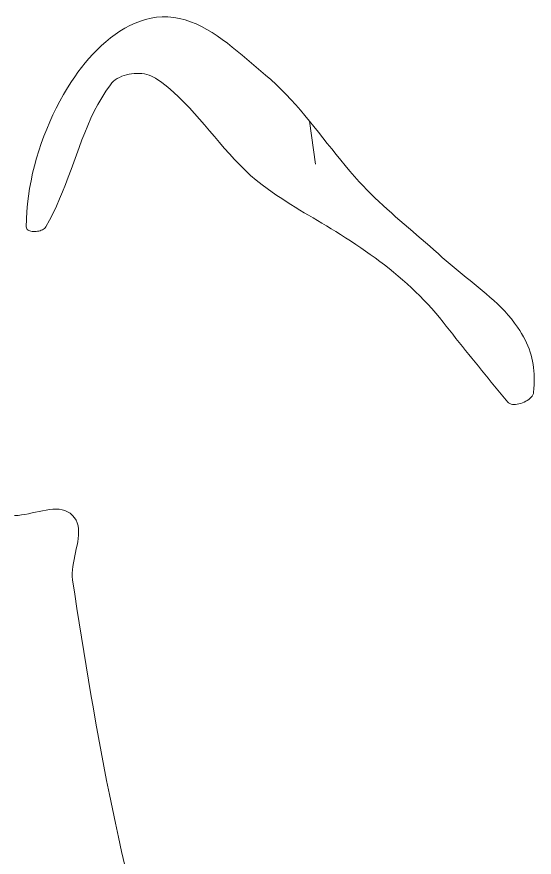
# Model space of a CAD drawing. Header units: inches. Extents: x -12 to 23, y -13.2 to 21.7.
# Drawn here: x 10.08 to 12.787, y 3.932 to 8.326 of the extents above; entities that cross this region are included whole.
import ezdxf

# ---------------------------------------------------------------- set-up
doc = ezdxf.new("R2010")
doc.units = ezdxf.units.IN
doc.header["$MEASUREMENT"] = 0
doc.layers.get('0').update_dxf_attribs({"lineweight": 0})

msp = doc.modelspace()

# ---------------------------------------------------------------- linework, layer by layer
at = {"color": 30, "linetype": 'Continuous', "lineweight": 0, "true_color": 0xff7e00}
msp.add_line((11.6111, 7.7811), (11.643, 7.5559), dxfattribs=at)
at = {"color": 7, "linetype": 'Continuous', "lineweight": 0, "flags": 128}
msp.add_lwpolyline([(12.7835, 6.3627), (12.7851, 6.383), (12.7861, 6.4027), (12.7867, 6.4216), (12.7867, 6.4401), (12.7863, 6.458), (12.7852, 6.4755), (12.7836, 6.4926), (12.7814, 6.5093), (12.7786, 6.5257), (12.7751, 6.5419), (12.7709, 6.558), (12.7661, 6.5739), (12.7605, 6.5897), (12.7542, 6.6056), (12.7471, 6.6215), (12.7393, 6.6374), (12.7306, 6.6536), (12.7211, 6.6699), (12.7108, 6.6866), (12.6995, 6.7035), (12.6839, 6.7255), (12.6674, 6.7467), (12.6502, 6.7671), (12.6323, 6.787), (12.6139, 6.8063), (12.5948, 6.825), (12.5753, 6.8433), (12.5554, 6.8613), (12.5351, 6.8788), (12.5145, 6.8962), (12.4936, 6.9133), (12.4726, 6.9303), (12.4515, 6.9472), (12.4304, 6.9641), (12.4092, 6.981), (12.3882, 6.998), (12.3672, 7.0153), (12.3465, 7.0327), (12.3261, 7.0505), (12.306, 7.0686), (12.2843, 7.0883), (12.2624, 7.1079), (12.2403, 7.1273), (12.2181, 7.1466), (12.1959, 7.1659), (12.1735, 7.185), (12.1511, 7.2042), (12.1287, 7.2234), (12.1063, 7.2426), (12.084, 7.2619), (12.0618, 7.2813), (12.0397, 7.3007), (12.0177, 7.3204), (11.996, 7.3402), (11.9744, 7.3602), (11.9531, 7.3804), (11.9321, 7.4009), (11.9115, 7.4217), (11.8911, 7.4428), (11.8711, 7.4643), (11.8463, 7.4919), (11.822, 7.52), (11.798, 7.5485), (11.7743, 7.5772), (11.7508, 7.6062), (11.7275, 7.6354), (11.7043, 7.6646), (11.6811, 7.6939), (11.6579, 7.7231), (11.6346, 7.7522), (11.6111, 7.7811), (11.5874, 7.8098), (11.5634, 7.8382), (11.539, 7.8662), (11.5141, 7.8937), (11.4888, 7.9207), (11.4628, 7.9471), (11.4362, 7.9729), (11.4089, 7.9979), (11.3809, 8.0222), (11.3569, 8.0424), (11.3327, 8.0631), (11.3083, 8.0842), (11.2835, 8.1054), (11.2585, 8.1267), (11.2331, 8.1477), (11.2074, 8.1684), (11.1814, 8.1886), (11.1551, 8.2081), (11.1284, 8.2267), (11.1013, 8.2442), (11.0739, 8.2606), (11.0461, 8.2755), (11.0179, 8.2889), (10.9893, 8.3005), (10.9603, 8.3102), (10.9309, 8.3179), (10.901, 8.3232), (10.8707, 8.3262), (10.8399, 8.3265), (10.811, 8.3243), (10.7824, 8.3198), (10.7541, 8.3132), (10.7263, 8.3045), (10.699, 8.2938), (10.6721, 8.2814), (10.6457, 8.2673), (10.6198, 8.2516), (10.5946, 8.2345), (10.57, 8.2161), (10.546, 8.1965), (10.5228, 8.1759), (10.5003, 8.1543), (10.4785, 8.132), (10.4576, 8.109), (10.4375, 8.0854), (10.4184, 8.0615), (10.4001, 8.0372), (10.3828, 8.0128), (10.3665, 7.9884), (10.3453, 7.9546), (10.3249, 7.9201), (10.3054, 7.8851), (10.2867, 7.8495), (10.2689, 7.8134), (10.2521, 7.7767), (10.2363, 7.7395), (10.2214, 7.702), (10.2075, 7.664), (10.1947, 7.6256), (10.183, 7.5868), (10.1723, 7.5478), (10.1628, 7.5084), (10.1544, 7.4688), (10.1472, 7.429), (10.1412, 7.389), (10.1364, 7.3488), (10.1329, 7.3085), (10.1307, 7.2681), (10.1298, 7.2276), (10.1304, 7.2227), (10.1321, 7.2185), (10.1349, 7.2147), (10.1386, 7.2116), (10.1432, 7.209), (10.1484, 7.2069), (10.1542, 7.2054), (10.1605, 7.2044), (10.1671, 7.2038), (10.174, 7.2038), (10.181, 7.2042), (10.1881, 7.2051), (10.195, 7.2065), (10.2017, 7.2083), (10.2081, 7.2105), (10.2141, 7.2131), (10.2195, 7.2162), (10.2242, 7.2196), (10.2282, 7.2234), (10.2313, 7.2276), (10.2513, 7.2632), (10.27, 7.2995), (10.2876, 7.3365), (10.3041, 7.374), (10.3198, 7.4119), (10.3348, 7.4503), (10.3493, 7.4889), (10.3635, 7.5276), (10.3775, 7.5665), (10.3916, 7.6053), (10.4058, 7.644), (10.4203, 7.6825), (10.4354, 7.7207), (10.4511, 7.7585), (10.4677, 7.7958), (10.4854, 7.8325), (10.5042, 7.8685), (10.5243, 7.9037), (10.546, 7.9381), (10.5694, 7.9715), (10.577, 7.9807), (10.5857, 7.9892), (10.5953, 7.9969), (10.6058, 8.0038), (10.617, 8.0099), (10.6288, 8.0153), (10.6412, 8.0199), (10.654, 8.0237), (10.6671, 8.0267), (10.6805, 8.0289), (10.6941, 8.0302), (10.7077, 8.0308), (10.7212, 8.0305), (10.7346, 8.0294), (10.7477, 8.0275), (10.7605, 8.0248), (10.7728, 8.0212), (10.7846, 8.0167), (10.7957, 8.0114), (10.8061, 8.0053), (10.8383, 7.9827), (10.8693, 7.9587), (10.8992, 7.9333), (10.9281, 7.9067), (10.9562, 7.8791), (10.9835, 7.8506), (11.0102, 7.8213), (11.0365, 7.7915), (11.0625, 7.7613), (11.0882, 7.7309), (11.1139, 7.7003), (11.1396, 7.6698), (11.1656, 7.6396), (11.1919, 7.6097), (11.2186, 7.5804), (11.246, 7.5518), (11.2741, 7.524), (11.303, 7.4972), (11.3329, 7.4716), (11.364, 7.4474), (11.3904, 7.428), (11.4161, 7.4098), (11.4411, 7.3924), (11.4657, 7.3759), (11.4898, 7.3602), (11.5135, 7.345), (11.537, 7.3304), (11.5603, 7.3162), (11.5834, 7.3022), (11.6065, 7.2885), (11.6296, 7.2748), (11.6529, 7.261), (11.6764, 7.2471), (11.7002, 7.233), (11.7244, 7.2184), (11.749, 7.2034), (11.7741, 7.1878), (11.7999, 7.1714), (11.8264, 7.1543), (11.8537, 7.1362), (11.879, 7.119), (11.9042, 7.1016), (11.9292, 7.0839), (11.9541, 7.0658), (11.9787, 7.0475), (12.0032, 7.0288), (12.0273, 7.0099), (12.0513, 6.9905), (12.0749, 6.9709), (12.0983, 6.9509), (12.1213, 6.9306), (12.144, 6.9099), (12.1663, 6.8888), (12.1882, 6.8673), (12.2097, 6.8455), (12.2307, 6.8233), (12.2513, 6.8007), (12.2715, 6.7777), (12.2911, 6.7543), (12.3102, 6.7304), (12.327, 6.7089), (12.3439, 6.6876), (12.3607, 6.6663), (12.3774, 6.6452), (12.3941, 6.6242), (12.4109, 6.6032), (12.4276, 6.5823), (12.4443, 6.5615), (12.461, 6.5408), (12.4778, 6.52), (12.4945, 6.4993), (12.5114, 6.4787), (12.5282, 6.458), (12.5451, 6.4373), (12.5621, 6.4165), (12.5792, 6.3958), (12.5963, 6.3749), (12.6135, 6.354), (12.6309, 6.3331), (12.6483, 6.312), (12.653, 6.3075), (12.6588, 6.3041), (12.6654, 6.3017), (12.6727, 6.3002), (12.6807, 6.2996), (12.6891, 6.2999), (12.6979, 6.301), (12.7069, 6.3028), (12.716, 6.3053), (12.725, 6.3084), (12.7339, 6.3121), (12.7424, 6.3164), (12.7505, 6.3211), (12.758, 6.3262), (12.7648, 6.3317), (12.7708, 6.3375), (12.7757, 6.3436), (12.7796, 6.3498), (12.7823, 6.3562), (12.7835, 6.3627), (12.7835, 6.3627), (12.7835, 6.3627), (12.7835, 6.3627)], close=True, dxfattribs=at)
at = {"color": 7, "linetype": 'Continuous', "lineweight": 0}
msp.add_lwpolyline([(10.6447, 3.8884), (10.628, 3.9625), (10.6117, 4.0367), (10.5957, 4.1109), (10.5801, 4.1852), (10.5649, 4.2597), (10.55, 4.3341), (10.5355, 4.4087), (10.5213, 4.4833), (10.5074, 4.558), (10.4938, 4.6328), (10.4805, 4.7075), (10.4675, 4.7824), (10.4547, 4.8573), (10.4422, 4.9322), (10.4299, 5.0072), (10.4178, 5.0822), (10.406, 5.1572), (10.3943, 5.2323), (10.3829, 5.3074), (10.3716, 5.3825), (10.3699, 5.3994), (10.3697, 5.4168), (10.3708, 5.4346), (10.3729, 5.4527), (10.3758, 5.471), (10.3793, 5.4894), (10.3832, 5.5079), (10.3873, 5.5264), (10.3914, 5.5448), (10.3952, 5.5631), (10.3985, 5.5811), (10.4012, 5.5988), (10.4029, 5.6161), (10.4035, 5.633), (10.4028, 5.6493), (10.4005, 5.6649), (10.3965, 5.6799), (10.3905, 5.6941), (10.3823, 5.7075), (10.3716, 5.7199), (10.3592, 5.7305), (10.3458, 5.7388), (10.3317, 5.7449), (10.3167, 5.749), (10.301, 5.7513), (10.2847, 5.7522), (10.2679, 5.7516), (10.2506, 5.75), (10.2329, 5.7474), (10.2149, 5.7442), (10.1967, 5.7404), (10.1782, 5.7364), (10.1597, 5.7323), (10.1412, 5.7284), (10.1228, 5.7248), (10.1045, 5.7218), (10.0864, 5.7196), (10.0686, 5.7184)], dxfattribs=at)

doc.saveas('drawing.dxf')
